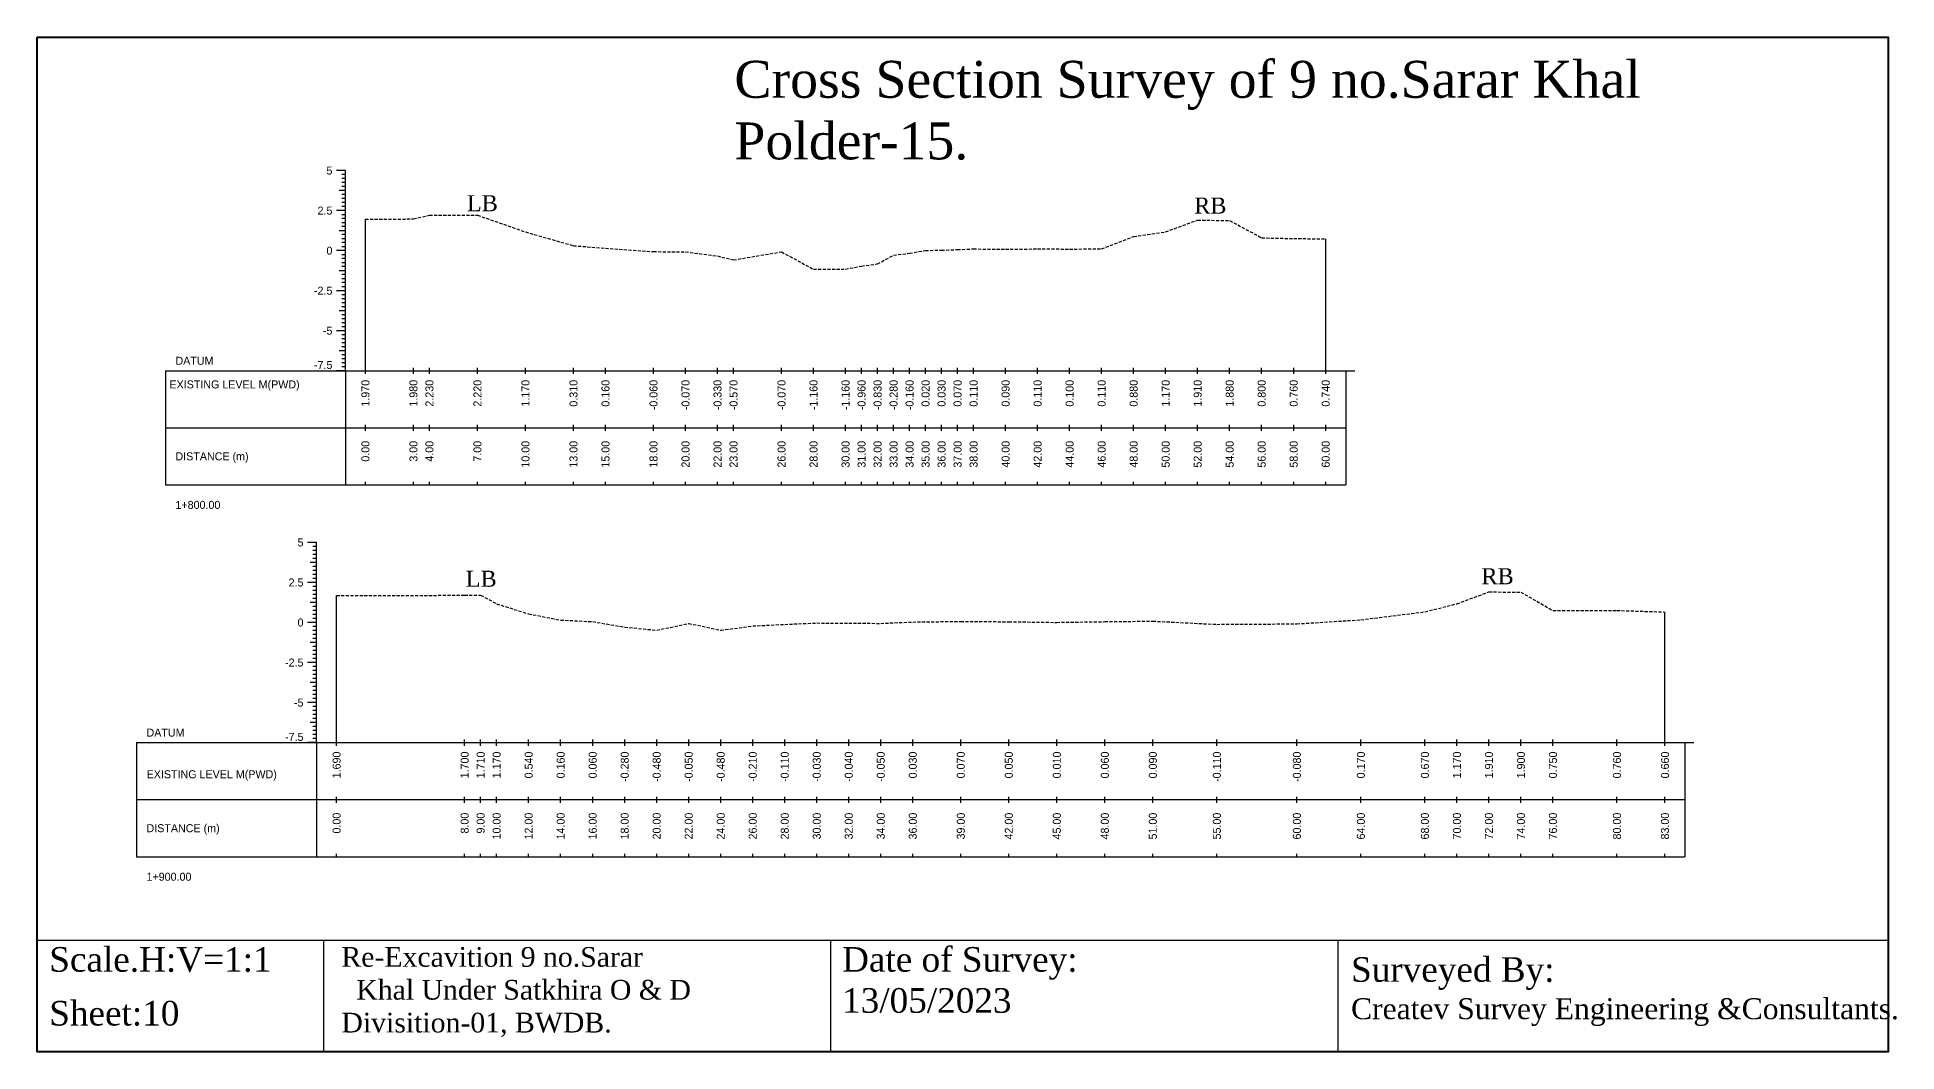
# Model space of a CAD drawing. Header units: inches. Extents: x 2527 to 3799, y -2520 to -1051.
# Drawn here: x 2527.3 to 2678.4, y -2221.2 to -2138.8 of the extents above; entities that cross this region are included whole.
import ezdxf
from ezdxf.enums import TextEntityAlignment as Align

# ---------------------------------------------------------------- set-up
doc = ezdxf.new("R2010")
doc.units = ezdxf.units.IN
doc.header["$MEASUREMENT"] = 0
doc.linetypes.add('HIDDEN', pattern=[0.375, 0.25, -0.125])
doc.layers.add('CS_Drawing', color=7, linetype='Continuous')
doc.layers.add('GL', color=3, linetype='HIDDEN')
doc.styles.add('romans', font='romans.shx')

msp = doc.modelspace()

# ---------------------------------------------------------------- linework, layer by layer
at = {"color": 4, "lineweight": 40}
msp.add_lwpolyline([(2527.34, -2138.78), (2677.68, -2138.78), (2677.68, -2221.15), (2527.34, -2221.15)], close=True, dxfattribs=at)
for points in [[(2677.68, -2138.78), (2677.68, -2221.15)], [(2527.34, -2212.08), (2677.68, -2212.08)], [(2527.34, -2212.08), (2527.34, -2221.15)], [(2550.59, -2212.08), (2550.59, -2221.15)], [(2591.79, -2212.08), (2591.79, -2221.15)], [(2632.99, -2212.08), (2632.99, -2221.15)]]:
    msp.add_lwpolyline(points)
at = {"layer": 'CS_Drawing'}
for p, q in [((2552.38, -2149.61), (2551.65, -2149.61)), ((2552.38, -2149.61), (2551.87, -2149.61)), ((2552.38, -2149.61), (2552.09, -2149.61)), ((2552.38, -2149.94), (2552.09, -2149.94)), ((2552.38, -2150.26), (2552.09, -2150.26)), ((2552.38, -2150.59), (2552.09, -2150.59)), ((2552.38, -2150.91), (2552.09, -2150.91)), ((2552.38, -2165.86), (2552.38, -2149.61)), ((2552.38, -2151.24), (2551.87, -2151.24)), ((2552.38, -2151.24), (2552.09, -2151.24)), ((2552.38, -2151.56), (2552.09, -2151.56)), ((2552.38, -2151.89), (2552.09, -2151.89)), ((2552.38, -2152.21), (2552.09, -2152.21)), ((2552.38, -2152.86), (2551.65, -2152.86)), ((2552.38, -2152.86), (2551.87, -2152.86)), ((2552.38, -2152.54), (2552.09, -2152.54)), ((2552.38, -2152.86), (2552.09, -2152.86)), ((2552.38, -2153.19), (2552.09, -2153.19)), ((2552.38, -2153.51), (2552.09, -2153.51)), ((2552.38, -2153.84), (2552.09, -2153.84)), ((2554, -2165.86), (2554, -2153.55)), ((2552.38, -2154.49), (2551.87, -2154.49)), ((2552.38, -2154.16), (2552.09, -2154.16)), ((2552.38, -2154.49), (2552.09, -2154.49)), ((2552.38, -2154.81), (2552.09, -2154.81)), ((2552.38, -2155.14), (2552.09, -2155.14)), ((2552.38, -2155.46), (2552.09, -2155.46)), ((2632, -2165.86), (2632, -2155.15)), ((2552.38, -2156.11), (2551.65, -2156.11)), ((2552.38, -2156.11), (2551.87, -2156.11)), ((2552.38, -2155.79), (2552.09, -2155.79)), ((2552.38, -2156.11), (2552.09, -2156.11)), ((2552.38, -2156.44), (2552.09, -2156.44)), ((2552.38, -2156.76), (2552.09, -2156.76)), ((2552.38, -2157.74), (2551.87, -2157.74)), ((2552.38, -2157.09), (2552.09, -2157.09)), ((2552.38, -2157.41), (2552.09, -2157.41)), ((2552.38, -2157.74), (2552.09, -2157.74)), ((2552.38, -2158.06), (2552.09, -2158.06)), ((2552.38, -2158.39), (2552.09, -2158.39)), ((2552.38, -2159.36), (2551.65, -2159.36)), ((2552.38, -2159.36), (2551.87, -2159.36)), ((2552.38, -2158.71), (2552.09, -2158.71)), ((2552.38, -2159.04), (2552.09, -2159.04)), ((2552.38, -2159.36), (2552.09, -2159.36)), ((2552.38, -2159.69), (2552.09, -2159.69)), ((2552.38, -2160.01), (2552.09, -2160.01)), ((2552.38, -2160.99), (2551.87, -2160.99)), ((2552.38, -2160.34), (2552.09, -2160.34)), ((2552.38, -2160.66), (2552.09, -2160.66)), ((2552.38, -2160.99), (2552.09, -2160.99)), ((2552.38, -2161.31), (2552.09, -2161.31)), ((2552.38, -2162.61), (2551.65, -2162.61)), ((2552.38, -2162.61), (2551.87, -2162.61)), ((2552.38, -2161.64), (2552.09, -2161.64)), ((2552.38, -2161.96), (2552.09, -2161.96)), ((2552.38, -2162.29), (2552.09, -2162.29)), ((2552.38, -2162.61), (2552.09, -2162.61)), ((2552.38, -2162.94), (2552.09, -2162.94)), ((2552.38, -2164.24), (2551.87, -2164.24)), ((2552.38, -2163.26), (2552.09, -2163.26)), ((2552.38, -2163.59), (2552.09, -2163.59)), ((2552.38, -2163.91), (2552.09, -2163.91)), ((2552.38, -2164.24), (2552.09, -2164.24)), ((2537.75, -2165.86), (2552.38, -2165.86)), ((2537.75, -2165.86), (2537.75, -2175.13)), ((2552.38, -2165.86), (2551.65, -2165.86)), ((2552.38, -2165.86), (2551.87, -2165.86)), ((2552.38, -2164.56), (2552.09, -2164.56)), ((2552.38, -2164.89), (2552.09, -2164.89)), ((2552.38, -2165.21), (2552.09, -2165.21)), ((2552.38, -2165.54), (2552.09, -2165.54)), ((2552.38, -2165.86), (2552.09, -2165.86)), ((2552.38, -2165.86), (2633.63, -2165.86)), ((2552.38, -2165.86), (2552.38, -2175.13)), ((2554, -2166.11), (2554, -2165.62)), ((2557.9, -2166.11), (2557.9, -2165.62)), ((2559.2, -2166.11), (2559.2, -2165.62)), ((2563.1, -2166.11), (2563.1, -2165.62)), ((2567, -2166.11), (2567, -2165.62)), ((2570.9, -2166.11), (2570.9, -2165.62)), ((2573.5, -2166.11), (2573.5, -2165.62)), ((2577.4, -2166.11), (2577.4, -2165.62)), ((2580, -2166.11), (2580, -2165.62)), ((2582.6, -2166.11), (2582.6, -2165.62)), ((2583.9, -2166.11), (2583.9, -2165.62)), ((2587.8, -2166.11), (2587.8, -2165.62)), ((2590.4, -2166.11), (2590.4, -2165.62)), ((2593, -2166.11), (2593, -2165.62)), ((2594.3, -2166.11), (2594.3, -2165.62)), ((2595.6, -2166.11), (2595.6, -2165.62)), ((2596.9, -2166.11), (2596.9, -2165.62)), ((2598.2, -2166.11), (2598.2, -2165.62)), ((2599.5, -2166.11), (2599.5, -2165.62)), ((2600.8, -2166.11), (2600.8, -2165.62)), ((2602.1, -2166.11), (2602.1, -2165.62)), ((2603.4, -2166.11), (2603.4, -2165.62)), ((2606, -2166.11), (2606, -2165.62)), ((2608.6, -2166.11), (2608.6, -2165.62)), ((2611.2, -2166.11), (2611.2, -2165.62)), ((2613.8, -2166.11), (2613.8, -2165.62)), ((2616.4, -2166.11), (2616.4, -2165.62)), ((2619, -2166.11), (2619, -2165.62)), ((2621.6, -2166.11), (2621.6, -2165.62)), ((2624.2, -2166.11), (2624.2, -2165.62)), ((2626.8, -2166.11), (2626.8, -2165.62)), ((2629.4, -2166.11), (2629.4, -2165.62)), ((2632, -2166.11), (2632, -2165.62)), ((2633.63, -2165.86), (2634.36, -2165.86)), ((2633.63, -2165.86), (2634.14, -2165.86)), ((2633.63, -2165.86), (2633.92, -2165.86)), ((2633.63, -2165.86), (2633.63, -2175.13)), ((2537.75, -2170.5), (2552.38, -2170.5)), ((2552.38, -2170.5), (2633.63, -2170.5)), ((2552.38, -2170.5), (2633.63, -2170.5)), ((2554, -2170.74), (2554, -2170.25)), ((2557.9, -2170.74), (2557.9, -2170.25)), ((2559.2, -2170.74), (2559.2, -2170.25)), ((2563.1, -2170.74), (2563.1, -2170.25)), ((2567, -2170.74), (2567, -2170.25)), ((2570.9, -2170.74), (2570.9, -2170.25)), ((2573.5, -2170.74), (2573.5, -2170.25)), ((2577.4, -2170.74), (2577.4, -2170.25)), ((2580, -2170.74), (2580, -2170.25)), ((2582.6, -2170.74), (2582.6, -2170.25)), ((2583.9, -2170.74), (2583.9, -2170.25)), ((2587.8, -2170.74), (2587.8, -2170.25)), ((2590.4, -2170.74), (2590.4, -2170.25)), ((2593, -2170.74), (2593, -2170.25)), ((2594.3, -2170.74), (2594.3, -2170.25)), ((2595.6, -2170.74), (2595.6, -2170.25)), ((2596.9, -2170.74), (2596.9, -2170.25)), ((2598.2, -2170.74), (2598.2, -2170.25)), ((2599.5, -2170.74), (2599.5, -2170.25)), ((2600.8, -2170.74), (2600.8, -2170.25)), ((2602.1, -2170.74), (2602.1, -2170.25)), ((2603.4, -2170.74), (2603.4, -2170.25)), ((2606, -2170.74), (2606, -2170.25)), ((2608.6, -2170.74), (2608.6, -2170.25)), ((2611.2, -2170.74), (2611.2, -2170.25)), ((2613.8, -2170.74), (2613.8, -2170.25)), ((2616.4, -2170.74), (2616.4, -2170.25)), ((2619, -2170.74), (2619, -2170.25)), ((2621.6, -2170.74), (2621.6, -2170.25)), ((2624.2, -2170.74), (2624.2, -2170.25)), ((2626.8, -2170.74), (2626.8, -2170.25)), ((2629.4, -2170.74), (2629.4, -2170.25)), ((2632, -2170.74), (2632, -2170.25)), ((2537.75, -2175.13), (2552.38, -2175.13)), ((2552.38, -2175.13), (2633.63, -2175.13)), ((2554, -2175.13), (2554, -2174.88)), ((2557.9, -2175.13), (2557.9, -2174.88)), ((2559.2, -2175.13), (2559.2, -2174.88)), ((2563.1, -2175.13), (2563.1, -2174.88)), ((2567, -2175.13), (2567, -2174.88)), ((2570.9, -2175.13), (2570.9, -2174.88)), ((2573.5, -2175.13), (2573.5, -2174.88)), ((2577.4, -2175.13), (2577.4, -2174.88)), ((2580, -2175.13), (2580, -2174.88)), ((2582.6, -2175.13), (2582.6, -2174.88)), ((2583.9, -2175.13), (2583.9, -2174.88)), ((2587.8, -2175.13), (2587.8, -2174.88)), ((2590.4, -2175.13), (2590.4, -2174.88)), ((2593, -2175.13), (2593, -2174.88)), ((2594.3, -2175.13), (2594.3, -2174.88)), ((2595.6, -2175.13), (2595.6, -2174.88)), ((2596.9, -2175.13), (2596.9, -2174.88)), ((2598.2, -2175.13), (2598.2, -2174.88)), ((2599.5, -2175.13), (2599.5, -2174.88)), ((2600.8, -2175.13), (2600.8, -2174.88)), ((2602.1, -2175.13), (2602.1, -2174.88)), ((2603.4, -2175.13), (2603.4, -2174.88)), ((2606, -2175.13), (2606, -2174.88)), ((2608.6, -2175.13), (2608.6, -2174.88)), ((2611.2, -2175.13), (2611.2, -2174.88)), ((2613.8, -2175.13), (2613.8, -2174.88)), ((2616.4, -2175.13), (2616.4, -2174.88)), ((2619, -2175.13), (2619, -2174.88)), ((2621.6, -2175.13), (2621.6, -2174.88)), ((2624.2, -2175.13), (2624.2, -2174.88)), ((2626.8, -2175.13), (2626.8, -2174.88)), ((2629.4, -2175.13), (2629.4, -2174.88)), ((2632, -2175.13), (2632, -2174.88)), ((2550.03, -2179.8), (2549.3, -2179.8)), ((2550.03, -2179.8), (2549.52, -2179.8)), ((2550.03, -2179.8), (2549.74, -2179.8)), ((2550.03, -2180.13), (2549.74, -2180.13)), ((2550.03, -2180.45), (2549.74, -2180.45)), ((2550.03, -2180.78), (2549.74, -2180.78)), ((2550.03, -2181.1), (2549.74, -2181.1)), ((2550.03, -2196.05), (2550.03, -2179.8)), ((2550.03, -2181.43), (2549.52, -2181.43)), ((2550.03, -2181.43), (2549.74, -2181.43)), ((2550.03, -2181.75), (2549.74, -2181.75)), ((2550.03, -2182.08), (2549.74, -2182.08)), ((2550.03, -2182.4), (2549.74, -2182.4)), ((2550.03, -2183.05), (2549.3, -2183.05)), ((2550.03, -2183.05), (2549.52, -2183.05)), ((2550.03, -2182.73), (2549.74, -2182.73)), ((2550.03, -2183.05), (2549.74, -2183.05)), ((2550.03, -2183.38), (2549.74, -2183.38)), ((2550.03, -2183.7), (2549.74, -2183.7)), ((2550.03, -2184.03), (2549.74, -2184.03)), ((2551.66, -2196.05), (2551.66, -2184.11)), ((2550.03, -2184.68), (2549.52, -2184.68)), ((2550.03, -2184.35), (2549.74, -2184.35)), ((2550.03, -2184.68), (2549.74, -2184.68)), ((2550.03, -2185), (2549.74, -2185)), ((2550.03, -2185.33), (2549.74, -2185.33)), ((2550.03, -2185.65), (2549.74, -2185.65)), ((2659.56, -2196.05), (2659.56, -2185.45)), ((2550.03, -2186.3), (2549.3, -2186.3)), ((2550.03, -2186.3), (2549.52, -2186.3)), ((2550.03, -2185.98), (2549.74, -2185.98)), ((2550.03, -2186.3), (2549.74, -2186.3)), ((2550.03, -2186.63), (2549.74, -2186.63)), ((2550.03, -2186.95), (2549.74, -2186.95)), ((2550.03, -2187.93), (2549.52, -2187.93)), ((2550.03, -2187.28), (2549.74, -2187.28)), ((2550.03, -2187.6), (2549.74, -2187.6)), ((2550.03, -2187.93), (2549.74, -2187.93)), ((2550.03, -2188.25), (2549.74, -2188.25)), ((2550.03, -2188.58), (2549.74, -2188.58)), ((2550.03, -2189.55), (2549.3, -2189.55)), ((2550.03, -2189.55), (2549.52, -2189.55)), ((2550.03, -2188.9), (2549.74, -2188.9)), ((2550.03, -2189.23), (2549.74, -2189.23)), ((2550.03, -2189.55), (2549.74, -2189.55)), ((2550.03, -2189.88), (2549.74, -2189.88)), ((2550.03, -2190.2), (2549.74, -2190.2)), ((2550.03, -2191.18), (2549.52, -2191.18)), ((2550.03, -2190.53), (2549.74, -2190.53)), ((2550.03, -2190.85), (2549.74, -2190.85)), ((2550.03, -2191.18), (2549.74, -2191.18)), ((2550.03, -2191.5), (2549.74, -2191.5)), ((2550.03, -2192.8), (2549.3, -2192.8)), ((2550.03, -2192.8), (2549.52, -2192.8)), ((2550.03, -2191.83), (2549.74, -2191.83)), ((2550.03, -2192.15), (2549.74, -2192.15)), ((2550.03, -2192.48), (2549.74, -2192.48)), ((2550.03, -2192.8), (2549.74, -2192.8)), ((2550.03, -2193.13), (2549.74, -2193.13)), ((2550.03, -2194.43), (2549.52, -2194.43)), ((2550.03, -2193.45), (2549.74, -2193.45)), ((2550.03, -2193.78), (2549.74, -2193.78)), ((2550.03, -2194.1), (2549.74, -2194.1)), ((2550.03, -2194.43), (2549.74, -2194.43)), ((2550.03, -2194.75), (2549.74, -2194.75)), ((2535.41, -2196.05), (2550.03, -2196.05)), ((2535.41, -2196.05), (2535.41, -2205.32)), ((2550.03, -2196.05), (2549.3, -2196.05)), ((2550.03, -2196.05), (2549.52, -2196.05)), ((2550.03, -2195.08), (2549.74, -2195.08)), ((2550.03, -2195.4), (2549.74, -2195.4)), ((2550.03, -2195.73), (2549.74, -2195.73)), ((2550.03, -2196.05), (2549.74, -2196.05)), ((2550.03, -2196.05), (2661.18, -2196.05)), ((2550.03, -2196.05), (2550.03, -2205.32)), ((2551.66, -2196.3), (2551.66, -2195.81)), ((2562.06, -2196.3), (2562.06, -2195.81)), ((2563.36, -2196.3), (2563.36, -2195.81)), ((2564.66, -2196.3), (2564.66, -2195.81)), ((2567.26, -2196.3), (2567.26, -2195.81)), ((2569.86, -2196.3), (2569.86, -2195.81)), ((2572.46, -2196.3), (2572.46, -2195.81)), ((2575.06, -2196.3), (2575.06, -2195.81)), ((2577.66, -2196.3), (2577.66, -2195.81)), ((2580.26, -2196.3), (2580.26, -2195.81)), ((2582.86, -2196.3), (2582.86, -2195.81)), ((2585.46, -2196.3), (2585.46, -2195.81)), ((2588.06, -2196.3), (2588.06, -2195.81)), ((2590.66, -2196.3), (2590.66, -2195.81)), ((2593.26, -2196.3), (2593.26, -2195.81)), ((2595.86, -2196.3), (2595.86, -2195.81)), ((2598.46, -2196.3), (2598.46, -2195.81)), ((2602.36, -2196.3), (2602.36, -2195.81)), ((2606.26, -2196.3), (2606.26, -2195.81)), ((2610.16, -2196.3), (2610.16, -2195.81)), ((2614.06, -2196.3), (2614.06, -2195.81)), ((2617.96, -2196.3), (2617.96, -2195.81)), ((2623.16, -2196.3), (2623.16, -2195.81)), ((2629.66, -2196.3), (2629.66, -2195.81)), ((2634.86, -2196.3), (2634.86, -2195.81)), ((2640.06, -2196.3), (2640.06, -2195.81)), ((2642.66, -2196.3), (2642.66, -2195.81)), ((2645.26, -2196.3), (2645.26, -2195.81)), ((2647.86, -2196.3), (2647.86, -2195.81)), ((2650.46, -2196.3), (2650.46, -2195.81)), ((2655.66, -2196.3), (2655.66, -2195.81)), ((2659.56, -2196.3), (2659.56, -2195.81)), ((2661.18, -2196.05), (2661.91, -2196.05)), ((2661.18, -2196.05), (2661.69, -2196.05)), ((2661.18, -2196.05), (2661.47, -2196.05)), ((2661.18, -2196.05), (2661.18, -2205.32)), ((2535.41, -2200.68), (2550.03, -2200.68)), ((2550.03, -2200.68), (2661.18, -2200.68)), ((2550.03, -2200.68), (2661.18, -2200.68)), ((2551.66, -2200.93), (2551.66, -2200.44)), ((2562.06, -2200.93), (2562.06, -2200.44)), ((2563.36, -2200.93), (2563.36, -2200.44)), ((2564.66, -2200.93), (2564.66, -2200.44)), ((2567.26, -2200.93), (2567.26, -2200.44)), ((2569.86, -2200.93), (2569.86, -2200.44)), ((2572.46, -2200.93), (2572.46, -2200.44)), ((2575.06, -2200.93), (2575.06, -2200.44)), ((2577.66, -2200.93), (2577.66, -2200.44)), ((2580.26, -2200.93), (2580.26, -2200.44)), ((2582.86, -2200.93), (2582.86, -2200.44)), ((2585.46, -2200.93), (2585.46, -2200.44)), ((2588.06, -2200.93), (2588.06, -2200.44)), ((2590.66, -2200.93), (2590.66, -2200.44)), ((2593.26, -2200.93), (2593.26, -2200.44)), ((2595.86, -2200.93), (2595.86, -2200.44)), ((2598.46, -2200.93), (2598.46, -2200.44)), ((2602.36, -2200.93), (2602.36, -2200.44)), ((2606.26, -2200.93), (2606.26, -2200.44)), ((2610.16, -2200.93), (2610.16, -2200.44)), ((2614.06, -2200.93), (2614.06, -2200.44)), ((2617.96, -2200.93), (2617.96, -2200.44)), ((2623.16, -2200.93), (2623.16, -2200.44)), ((2629.66, -2200.93), (2629.66, -2200.44)), ((2634.86, -2200.93), (2634.86, -2200.44)), ((2640.06, -2200.93), (2640.06, -2200.44)), ((2642.66, -2200.93), (2642.66, -2200.44)), ((2645.26, -2200.93), (2645.26, -2200.44)), ((2647.86, -2200.93), (2647.86, -2200.44)), ((2650.46, -2200.93), (2650.46, -2200.44)), ((2655.66, -2200.93), (2655.66, -2200.44)), ((2659.56, -2200.93), (2659.56, -2200.44)), ((2535.41, -2205.32), (2550.03, -2205.32)), ((2550.03, -2205.32), (2661.18, -2205.32)), ((2551.66, -2205.32), (2551.66, -2205.07)), ((2562.06, -2205.32), (2562.06, -2205.07)), ((2563.36, -2205.32), (2563.36, -2205.07)), ((2564.66, -2205.32), (2564.66, -2205.07)), ((2567.26, -2205.32), (2567.26, -2205.07)), ((2569.86, -2205.32), (2569.86, -2205.07)), ((2572.46, -2205.32), (2572.46, -2205.07)), ((2575.06, -2205.32), (2575.06, -2205.07)), ((2577.66, -2205.32), (2577.66, -2205.07)), ((2580.26, -2205.32), (2580.26, -2205.07)), ((2582.86, -2205.32), (2582.86, -2205.07)), ((2585.46, -2205.32), (2585.46, -2205.07)), ((2588.06, -2205.32), (2588.06, -2205.07)), ((2590.66, -2205.32), (2590.66, -2205.07)), ((2593.26, -2205.32), (2593.26, -2205.07)), ((2595.86, -2205.32), (2595.86, -2205.07)), ((2598.46, -2205.32), (2598.46, -2205.07)), ((2602.36, -2205.32), (2602.36, -2205.07)), ((2606.26, -2205.32), (2606.26, -2205.07)), ((2610.16, -2205.32), (2610.16, -2205.07)), ((2614.06, -2205.32), (2614.06, -2205.07)), ((2617.96, -2205.32), (2617.96, -2205.07)), ((2623.16, -2205.32), (2623.16, -2205.07)), ((2629.66, -2205.32), (2629.66, -2205.07)), ((2634.86, -2205.32), (2634.86, -2205.07)), ((2640.06, -2205.32), (2640.06, -2205.07)), ((2642.66, -2205.32), (2642.66, -2205.07)), ((2645.26, -2205.32), (2645.26, -2205.07)), ((2647.86, -2205.32), (2647.86, -2205.07)), ((2650.46, -2205.32), (2650.46, -2205.07)), ((2655.66, -2205.32), (2655.66, -2205.07)), ((2659.56, -2205.32), (2659.56, -2205.07))]:
    msp.add_line(p, q, dxfattribs=at)
at = {"layer": 'GL'}
for points in [[(2554, -2153.55), (2557.9, -2153.54), (2559.2, -2153.22), (2563.1, -2153.23), (2567, -2154.59), (2570.9, -2155.71), (2573.5, -2155.91), (2577.4, -2156.19), (2580, -2156.21), (2582.6, -2156.54), (2583.9, -2156.86), (2587.8, -2156.21), (2590.4, -2157.62), (2593, -2157.62), (2594.3, -2157.36), (2595.6, -2157.19), (2596.9, -2156.48), (2598.2, -2156.32), (2599.5, -2156.09), (2600.8, -2156.08), (2602.1, -2156.02), (2603.4, -2155.97), (2606, -2156), (2608.6, -2155.97), (2611.2, -2155.98), (2613.8, -2155.97), (2616.4, -2154.97), (2619, -2154.59), (2621.6, -2153.63), (2624.2, -2153.67), (2626.8, -2155.07), (2629.4, -2155.13), (2632, -2155.15)], [(2551.66, -2184.11), (2562.06, -2184.09), (2563.36, -2184.08), (2564.66, -2184.78), (2567.26, -2185.6), (2569.86, -2186.1), (2572.46, -2186.23), (2575.06, -2186.67), (2577.66, -2186.93), (2580.26, -2186.37), (2582.86, -2186.93), (2585.46, -2186.58), (2588.06, -2186.45), (2590.66, -2186.34), (2593.26, -2186.36), (2595.86, -2186.37), (2598.46, -2186.26), (2602.36, -2186.21), (2606.26, -2186.24), (2610.16, -2186.29), (2614.06, -2186.23), (2617.96, -2186.19), (2623.16, -2186.45), (2629.66, -2186.41), (2634.86, -2186.08), (2640.06, -2185.43), (2642.66, -2184.78), (2645.26, -2183.82), (2647.86, -2183.83), (2650.46, -2185.33), (2655.66, -2185.32), (2659.56, -2185.45)]]:
    msp.add_lwpolyline(points, dxfattribs=at)

# ---------------------------------------------------------------- texts
at = {"attachment_point": 1, "style": 'romans'}
for s, insert, char_height, width in [('{\\fTimes New Roman|b0|i0|c0|p18;Cross Section Survey of 9 no.Sarar Khal Polder-15.}', (2583.97, -2140.7), 3, 75.7359), ('{\\fTimes New Roman|b0|i0|c0|p18;LB}', (2562.25, -2151.61), 1.3, 114.1038), ('{\\fTimes New Roman|b0|i0|c0|p18;RB}', (2621.32, -2151.8), 1.3, 114.1038), ('{\\fTimes New Roman|b0|i0|c0|p18;LB}', (2562.15, -2182.1), 1.3, 114.1038), ('{\\fTimes New Roman|b0|i0|c0|p18;RB}', (2644.65, -2181.89), 1.3, 114.1038), ('{\\fTimes New Roman|b0|i0|c0|p18;Scale.H:V=1:1}', (2528.32, -2212.65), 2, 22.2708), ('{\\fTimes New Roman|b0|i0|c0|p18;Re-Excavition 9 no.Sarar\\P  Khal Under Satkhira O & D    Divisition-01, BWDB.}', (2552.05, -2212.65), 1.6, 38.8405), ('{\\fTimes New Roman|b0|i0|c0|p18;Date of Survey: 13/05/2023}', (2592.72, -2212.65), 2, 22.2708), ('{\\fTimes New Roman|b0|i0|c0|p18;Surveyed By:                                     \\H0.85x;Createv Survey Engineering &Consultants.}', (2634.06, -2213.47), 2, 45.2193), ('{\\fTimes New Roman|b0|i0|c0|p18;Sheet:10}', (2528.32, -2217.02), 2, 38.8405)]:
    msp.add_mtext(s, dxfattribs=dict(at, insert=insert, char_height=char_height, width=width))
at = {"layer": 'CS_Drawing'}
for s, p in [('5', (2551.32, -2149.61)), ('2.5', (2551.32, -2152.86)), ('0', (2551.32, -2156.11)), ('-2.5', (2551.32, -2159.36)), ('-5', (2551.32, -2162.61)), ('5', (2548.97, -2179.8)), ('2.5', (2548.97, -2183.05)), ('0', (2548.97, -2186.3)), ('-2.5', (2548.97, -2189.55)), ('-5', (2548.97, -2192.8))]:
    msp.add_text(s, height=0.65, dxfattribs=at).set_placement(p, align=Align.MIDDLE_RIGHT)
for s, p in [('DATUM', (2538.57, -2165.05)), ('EXISTING LEVEL M(PWD)', (2538.08, -2166.97)), ('DISTANCE (m)', (2538.57, -2172.81)), ('1+800.00', (2538.57, -2176.75)), ('DATUM', (2536.22, -2195.24)), ('EXISTING LEVEL M(PWD)', (2536.23, -2198.62)), ('DISTANCE (m)', (2536.22, -2203)), ('1+900.00', (2536.22, -2206.94))]:
    msp.add_text(s, height=0.65, dxfattribs=at).set_placement(p, align=Align.MIDDLE_LEFT)
for p in [(2551.32, -2165.72), (2548.97, -2195.91)]:
    msp.add_text('-7.5', height=0.65, dxfattribs=at).set_placement(p, align=Align.RIGHT)
for s, p in [('1.970', (2554, -2166.6)), ('1.980', (2557.9, -2166.6)), ('2.230', (2559.2, -2166.6)), ('2.220', (2563.1, -2166.6)), ('1.170', (2567, -2166.6)), ('0.310', (2570.9, -2166.6)), ('0.160', (2573.5, -2166.6)), ('-0.060', (2577.4, -2166.6)), ('-0.070', (2580, -2166.6)), ('-0.330', (2582.6, -2166.6)), ('-0.570', (2583.9, -2166.6)), ('-0.070', (2587.8, -2166.6)), ('-1.160', (2590.4, -2166.6)), ('-1.160', (2593, -2166.6)), ('-0.960', (2594.3, -2166.6)), ('-0.830', (2595.6, -2166.6)), ('-0.280', (2596.9, -2166.6)), ('-0.160', (2598.2, -2166.6)), ('0.020', (2599.5, -2166.6)), ('0.030', (2600.8, -2166.6)), ('0.070', (2602.1, -2166.6)), ('0.110', (2603.4, -2166.6)), ('0.090', (2606, -2166.6)), ('0.110', (2608.6, -2166.6)), ('0.100', (2611.2, -2166.6)), ('0.110', (2613.8, -2166.6)), ('0.880', (2616.4, -2166.6)), ('1.170', (2619, -2166.6)), ('1.910', (2621.6, -2166.6)), ('1.880', (2624.2, -2166.6)), ('0.800', (2626.8, -2166.6)), ('0.760', (2629.4, -2166.6)), ('0.740', (2632, -2166.6)), ('0.00', (2554, -2171.55)), ('3.00', (2557.9, -2171.55)), ('4.00', (2559.2, -2171.55)), ('7.00', (2563.1, -2171.55)), ('10.00', (2567, -2171.55)), ('13.00', (2570.9, -2171.55)), ('15.00', (2573.5, -2171.55)), ('18.00', (2577.4, -2171.55)), ('20.00', (2580, -2171.55)), ('22.00', (2582.6, -2171.55)), ('23.00', (2583.9, -2171.55)), ('26.00', (2587.8, -2171.55)), ('28.00', (2590.4, -2171.55)), ('30.00', (2593, -2171.55)), ('31.00', (2594.3, -2171.55)), ('32.00', (2595.6, -2171.55)), ('33.00', (2596.9, -2171.55)), ('34.00', (2598.2, -2171.55)), ('35.00', (2599.5, -2171.55)), ('36.00', (2600.8, -2171.55)), ('37.00', (2602.1, -2171.55)), ('38.00', (2603.4, -2171.55)), ('40.00', (2606, -2171.55)), ('42.00', (2608.6, -2171.55)), ('44.00', (2611.2, -2171.55)), ('46.00', (2613.8, -2171.55)), ('48.00', (2616.4, -2171.55)), ('50.00', (2619, -2171.55)), ('52.00', (2621.6, -2171.55)), ('54.00', (2624.2, -2171.55)), ('56.00', (2626.8, -2171.55)), ('58.00', (2629.4, -2171.55)), ('60.00', (2632, -2171.55)), ('1.690', (2551.66, -2196.78)), ('1.700', (2562.06, -2196.78)), ('1.710', (2563.36, -2196.78)), ('1.170', (2564.66, -2196.78)), ('0.540', (2567.26, -2196.78)), ('0.160', (2569.86, -2196.78)), ('0.060', (2572.46, -2196.78)), ('-0.280', (2575.06, -2196.78)), ('-0.480', (2577.66, -2196.78)), ('-0.050', (2580.26, -2196.78)), ('-0.480', (2582.86, -2196.78)), ('-0.210', (2585.46, -2196.78)), ('-0.110', (2588.06, -2196.78)), ('-0.030', (2590.66, -2196.78)), ('-0.040', (2593.26, -2196.78)), ('-0.050', (2595.86, -2196.78)), ('0.030', (2598.46, -2196.78)), ('0.070', (2602.36, -2196.78)), ('0.050', (2606.26, -2196.78)), ('0.010', (2610.16, -2196.78)), ('0.060', (2614.06, -2196.78)), ('0.090', (2617.96, -2196.78)), ('-0.110', (2623.16, -2196.78)), ('-0.080', (2629.66, -2196.78)), ('0.170', (2634.86, -2196.78)), ('0.670', (2640.06, -2196.78)), ('1.170', (2642.66, -2196.78)), ('1.910', (2645.26, -2196.78)), ('1.900', (2647.86, -2196.78)), ('0.750', (2650.46, -2196.78)), ('0.760', (2655.66, -2196.78)), ('0.660', (2659.56, -2196.78)), ('0.00', (2551.66, -2201.74)), ('8.00', (2562.06, -2201.74)), ('9.00', (2563.36, -2201.74)), ('10.00', (2564.66, -2201.74)), ('12.00', (2567.26, -2201.74)), ('14.00', (2569.86, -2201.74)), ('16.00', (2572.46, -2201.74)), ('18.00', (2575.06, -2201.74)), ('20.00', (2577.66, -2201.74)), ('22.00', (2580.26, -2201.74)), ('24.00', (2582.86, -2201.74)), ('26.00', (2585.46, -2201.74)), ('28.00', (2588.06, -2201.74)), ('30.00', (2590.66, -2201.74)), ('32.00', (2593.26, -2201.74)), ('34.00', (2595.86, -2201.74)), ('36.00', (2598.46, -2201.74)), ('39.00', (2602.36, -2201.74)), ('42.00', (2606.26, -2201.74)), ('45.00', (2610.16, -2201.74)), ('48.00', (2614.06, -2201.74)), ('51.00', (2617.96, -2201.74)), ('55.00', (2623.16, -2201.74)), ('60.00', (2629.66, -2201.74)), ('64.00', (2634.86, -2201.74)), ('68.00', (2640.06, -2201.74)), ('70.00', (2642.66, -2201.74)), ('72.00', (2645.26, -2201.74)), ('74.00', (2647.86, -2201.74)), ('76.00', (2650.46, -2201.74)), ('80.00', (2655.66, -2201.74)), ('83.00', (2659.56, -2201.74))]:
    msp.add_text(s, height=0.65, rotation=90, dxfattribs=at).set_placement(p, align=Align.MIDDLE_RIGHT)

doc.saveas('drawing.dxf')
